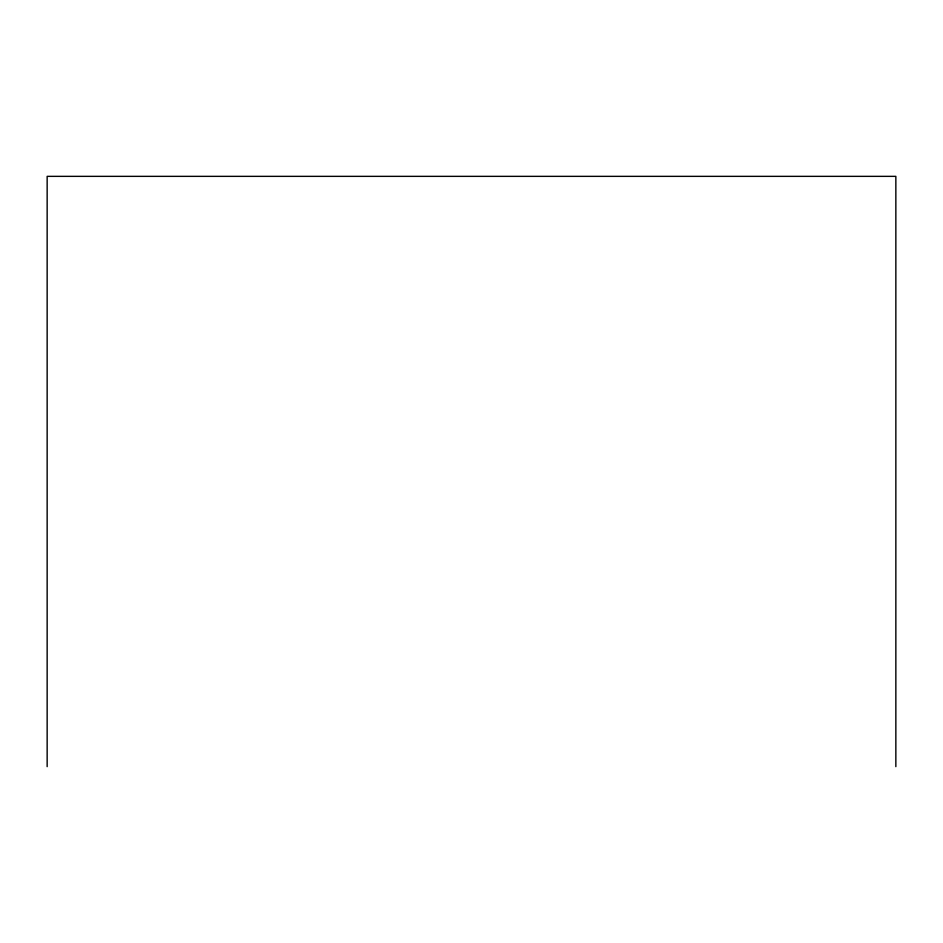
<?xml version="1.0" encoding="UTF-8"?>
<svg xmlns="http://www.w3.org/2000/svg" width="943" height="943" viewBox="0 0 943 943"><rect width="100%" height="100%" fill="white"/><g stroke="black" fill="none" stroke-linecap="round" stroke-linejoin="round"><path stroke-width="1.41" d="M895.85 766.647L895.85 176.353L47.15 176.353L47.15 766.647"/></g></svg>
